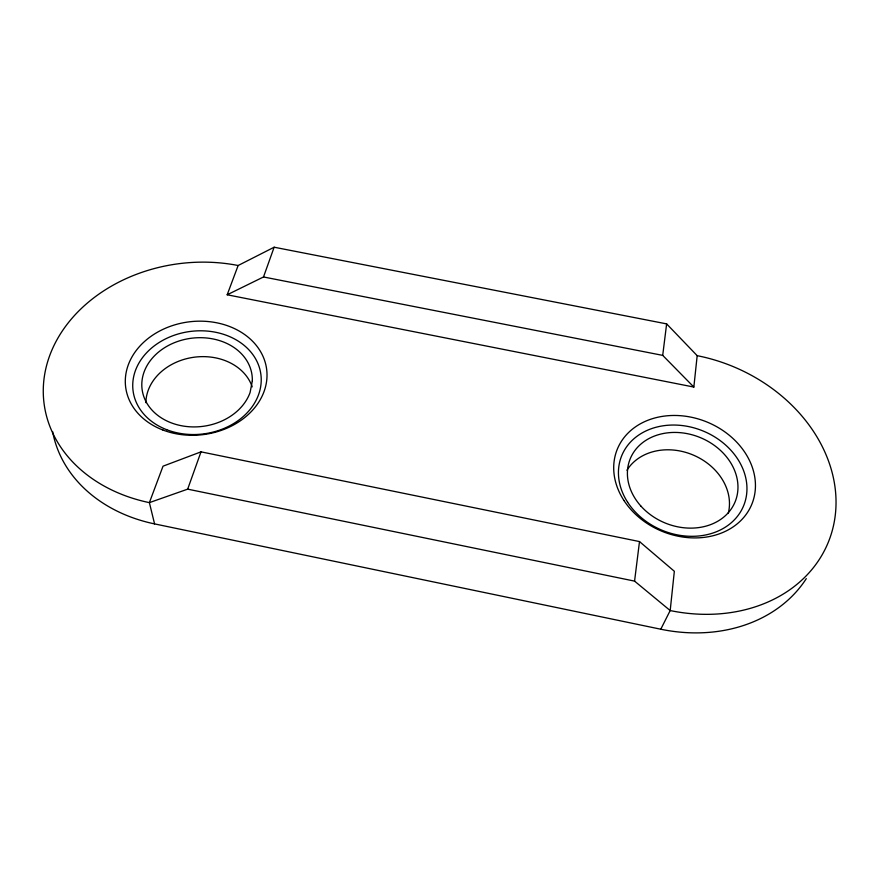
<?xml version="1.0" encoding="UTF-8"?>
<svg xmlns="http://www.w3.org/2000/svg" width="880" height="880" viewBox="0 0 880 880"><rect width="100%" height="100%" fill="white"/><g stroke="black" fill="none" stroke-linecap="round" stroke-linejoin="round"><path stroke-width="1.32" d="M238.139 265.507L227.183 294.778L693.847 387.057L697.18 355.674L666.633 323.884L274.142 247.214L238.139 265.507A151.822 121.572 -7.2 0 0 49.907 355.047A151.822 121.572 -7.2 0 0 149.38 502.634L154.572 523.897L660.781 629.222A151.151 124.432 23 0 0 806.3 578.622M634.568 581.119L639.496 541.574L201.003 451.847L163.031 466.18L149.38 502.634L187.671 489.148L634.568 581.119L670.186 610.555A155.287 126.423 22.5 0 0 835.439 513.744A155.287 126.423 22.5 0 0 697.18 355.674M693.847 387.057L662.706 355.377L666.633 323.884M187.671 489.148L201.003 451.847M227.183 294.778L263.505 276.969L274.142 247.214M660.781 629.222L670.186 610.555L674.344 571.285L639.496 541.574M263.505 276.969L662.706 355.377M154.572 523.897A147.851 119.79 -7.7 0 1 52.624 431.585M626.956 470.239A55.473 45.606 22.8 0 1 693.385 455.114A55.473 45.606 22.8 0 1 728.222 513.458M145.882 402.688A54.274 43.912 -7.6 0 1 193.16 357.357A54.274 43.912 -7.6 0 1 252.208 386.87M252.318 380.952L250.085 392.535A55.429 44.429 -7.2 0 1 160.49 417.34A55.429 44.429 -7.2 0 1 174.977 342.452A55.429 44.429 -7.2 0 1 252.318 380.952M162.976 430.056A71.06 56.826 -7.1 0 0 266.97 372.999A71.06 56.826 -7.1 0 0 158.532 331.617A71.06 56.826 -7.1 0 0 162.976 430.056M166.749 429.726A64.438 51.656 -7.2 0 0 261.195 378.037A64.438 51.656 -7.2 0 0 162.987 340.23A64.438 51.656 -7.2 0 0 166.749 429.726M623.953 500.5A72.677 59.092 22.3 0 0 746.68 513.656A72.677 59.092 22.3 0 0 683.089 415.932A72.677 59.092 22.3 0 0 623.953 500.5M641.058 506.253A56.683 46.178 22.4 0 0 734.998 502.106A56.683 46.178 22.4 0 0 672.012 432.487A56.683 46.178 22.4 0 0 641.058 506.253M627.616 502.194A65.89 53.702 22.4 0 0 738.903 514.36A65.89 53.702 22.4 0 0 681.549 425.48A65.89 53.702 22.4 0 0 627.616 502.194"/></g></svg>
